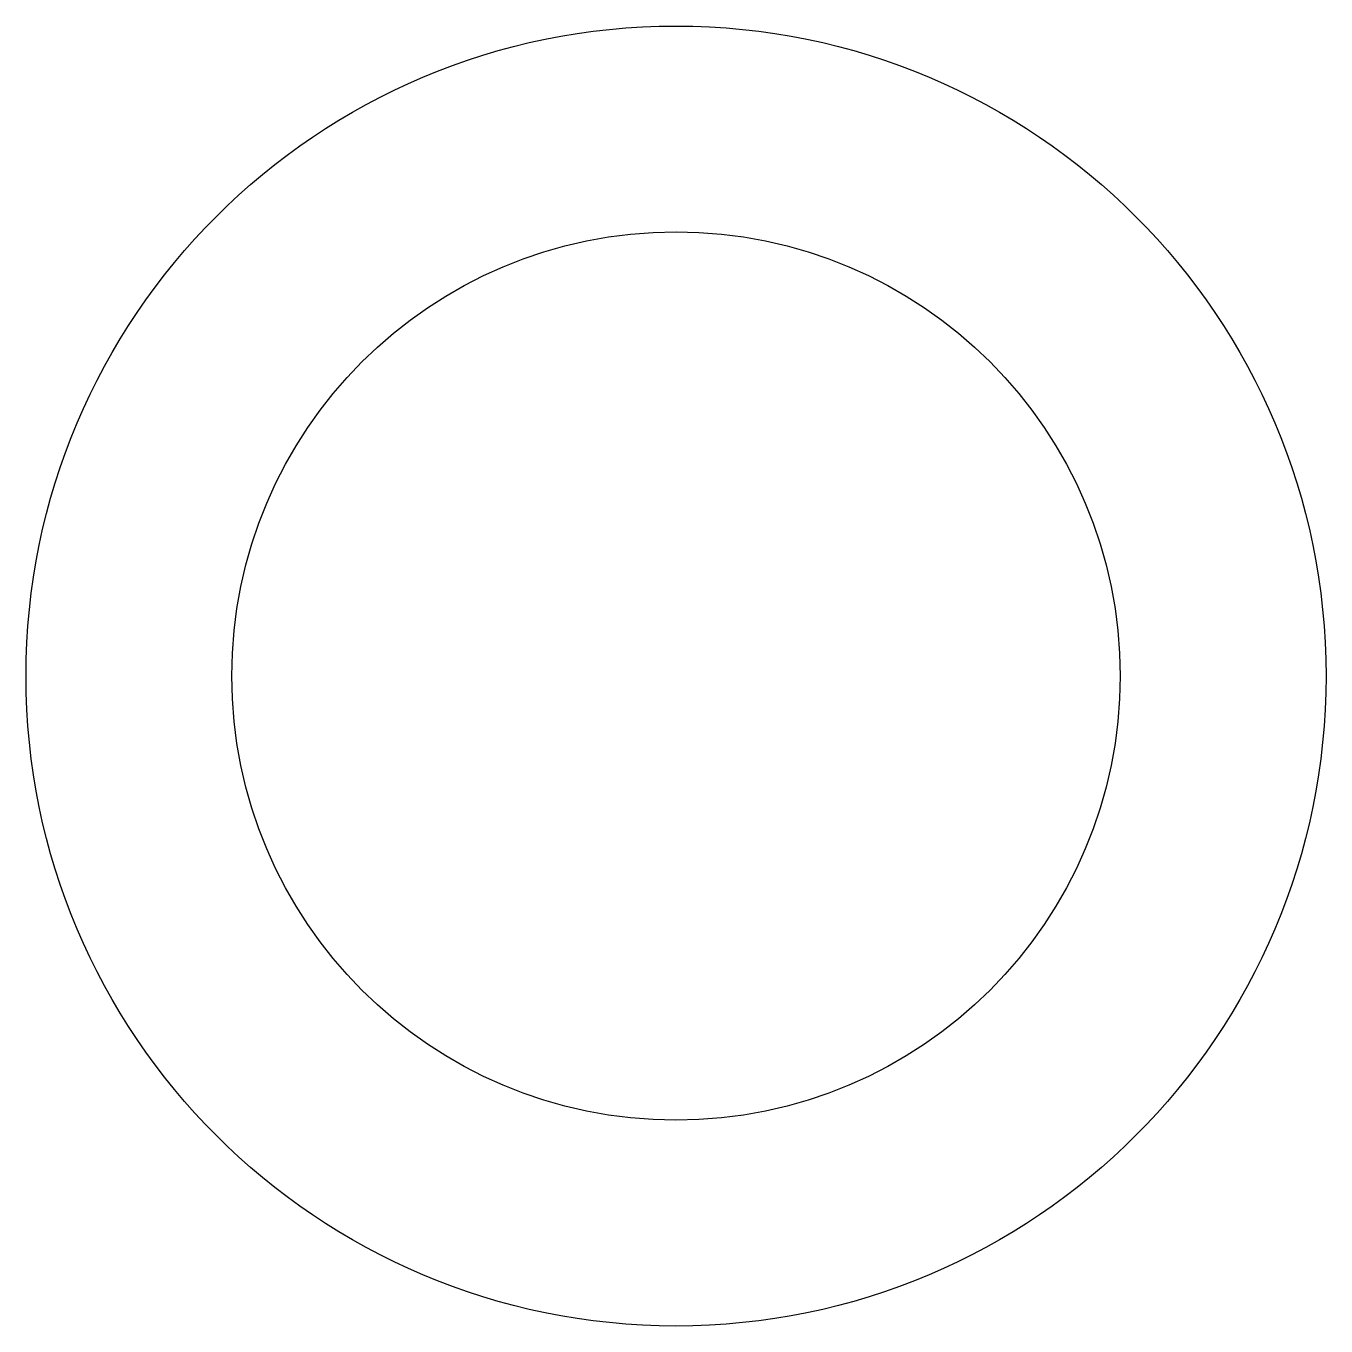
# Model space of a CAD drawing. Header units: millimetres. Extents: x -3 to 3, y -3 to 3.
import ezdxf

# ---------------------------------------------------------------- set-up
doc = ezdxf.new("R2010")
doc.units = ezdxf.units.MM
doc.layers.add('HS_R1_SHIM025', color=7, linetype='CONTINUOUS')

msp = doc.modelspace()

# ---------------------------------------------------------------- linework, layer by layer
at = {"layer": 'HS_R1_SHIM025'}
for p, q in [((2.05, 0), (2.05, 0, 0.25)), ((2.05, 0), (2.05, 0, 0.25)), ((3, 0), (3, 0, 0.25)), ((3, 0), (3, 0, 0.25))]:
    msp.add_line(p, q, dxfattribs=at)
for centre, radius in [((0, 0, 0.25), 3), ((0, 0), 3), ((0, 0, 0.25), 3), ((0, 0), 3), ((0, 0, 0.25), 2.05), ((0, 0), 2.05), ((0, 0, 0.25), 2.05), ((0, 0), 2.05)]:
    msp.add_circle(centre, radius, dxfattribs=at)

doc.saveas('drawing.dxf')
